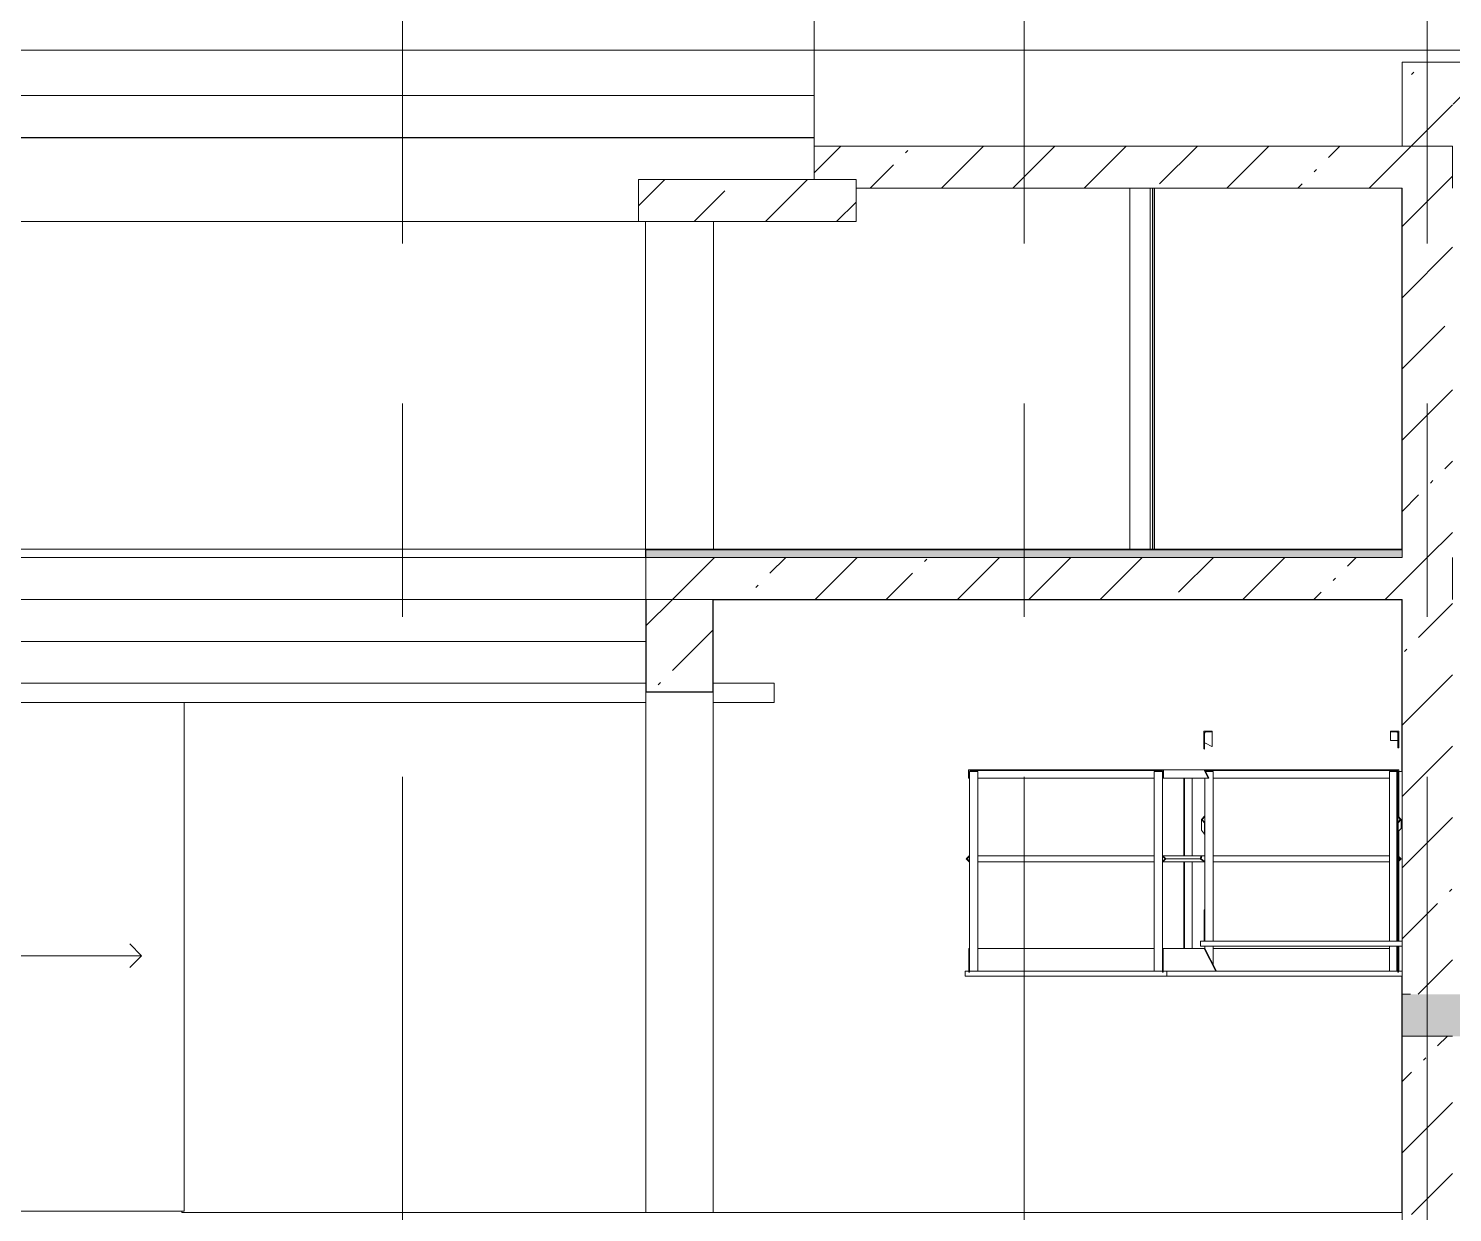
# Model space of a CAD drawing. Header units: millimetres. Extents: x -37960 to 31006, y -24503 to 30326.
# Drawn here: x 192 to 8667, y -7400 to -350 of the extents above; entities that cross this region are included whole.
import ezdxf

# ---------------------------------------------------------------- set-up
doc = ezdxf.new("R2010")
doc.units = ezdxf.units.MM
doc.linetypes.add('Осевые', pattern=[6350, 1270, -952.5, 3175, -952.5])
for name, color, linetype, lineweight in [('Балясины', 7, 'Continuous', 9), ('Двери', 7, 'Continuous', 9), ('Каркас несущий', 7, 'Continuous', 9), ('Каркас несущий-1', 7, 'Continuous', 25), ('Каркас_Импост', 7, 'Continuous', 9), ('Общие ребра', 7, 'Continuous', 9), ('Ограждение', 7, 'Continuous', 9), ('Основа _2_-1', 7, 'Continuous', 9), ('Отделка 1 _4_-1', 7, 'Continuous', 9), ('Панель', 7, 'Continuous', 9), ('Перекрытия', 7, 'Continuous', 9), ('Поручни', 7, 'Continuous', 9), ('Потолки', 7, 'Continuous', 9), ('Проступи_подступенки', 7, 'Continuous', 9), ('Проступи_подступенки-1', 7, 'Continuous', 18), ('Стены', 7, 'Continuous', 9), ('Структура _1_', 7, 'Continuous', 18), ('Фундамент несущей конструкции', 7, 'Continuous', 9), ('Штриховка разреза-3', 7, 'Continuous', 9)]:
    doc.layers.add(name, color=color, linetype=linetype, lineweight=lineweight)
doc.layers.add('Оси-3', color=7, linetype='Осевые', lineweight=9, true_color=0xaaaaaa)
pattern_1 = [(45, (-3145.5, 6475), (-424.264, 424.264), [600, -100, 20, -100]), (45, (-3145.5, 6899), (-424.264, 424.264), [])]

# ---------------------------------------------------------------- blocks, each defined once
blk = doc.blocks.new('Стена наружная на отм_-10_450 - Стена наружная на отм_-10_450-507337-Разрез 3-3')
at = {"layer": 'Фундамент несущей конструкции'}
blk.add_line((8366.1, -6350), (8667.1, -6350), dxfattribs=at)
blk = doc.blocks.new('Ограждение - 50х5-V81-Разрез 3-3')
at = {"layer": 'Балясины'}
for p, q in [((6891.7, -4773.3), (6941.7, -4773.3)), ((6891.7, -4773.3), (6891.7, -5963.6)), ((6941.7, -4774.4), (6941.7, -5963.6)), ((6941.7, -5963.6), (6891.7, -5963.6))]:
    blk.add_line(p, q, dxfattribs=at)
blk = doc.blocks.new('Ограждение - 50х5-V82-Разрез 3-3')
at = {"layer": 'Балясины'}
for p, q in [((7192.5, -4813.5), (7192.5, -5784.1)), ((7197.2, -4773.3), (7242.5, -4773.3)), ((7242.5, -4773.3), (7242.5, -5784.1)), ((7192.5, -5814.1), (7192.5, -5829.2)), ((7242.5, -5814.1), (7242.5, -5926.6))]:
    blk.add_line(p, q, dxfattribs=at)
blk = doc.blocks.new('Ограждение - Ограждение-4849371-Разрез 3-3')
at = {"layer": 'Поручни'}
for p, q in [((7237, -4533), (7187, -4533)), ((7187, -4533), (7187, -4591.2)), ((7192, -4589.1), (7192, -4545.2)), ((7197.5, -4538.8), (7235.2, -4538.8)), ((7237, -4536.7), (7237, -4533)), ((7237, -4625), (7237, -4536.7)), ((7187, -4591.2), (7190.2, -4591.2)), ((7187, -4591.2), (7187, -4639.5)), ((7190.2, -4641.2), (7187, -4639.5)), ((7192, -4640.5), (7192, -4589.1)), ((7235.2, -4625.7), (7197.5, -4606.3)), ((6947.2, -4763.5), (6897.2, -4763.5)), ((6897.2, -4763.5), (6897.2, -4766.7)), ((6947.2, -4763.5), (6897.2, -4763.5)), ((6897.2, -4763.5), (6897.2, -4766.7)), ((6899, -4768.5), (6936.7, -4768.5)), ((6899, -4768.5), (6936.7, -4768.5)), ((6942.2, -4774), (6942.2, -4811.7)), ((6942.2, -4774.4), (6942.2, -4811.7)), ((6944, -4813.5), (6947.2, -4813.5)), ((6944, -4813.5), (6947.2, -4813.5)), ((6947.2, -4813.5), (6947.2, -4763.5)), ((7188.2, -4763.5), (6947.2, -4763.5)), ((6947.2, -4813.5), (6947.2, -4763.5)), ((7213.8, -4813.5), (6947.2, -4813.5)), ((7231.1, -4763.5), (7188.2, -4763.5)), ((7188.2, -4763.5), (7213.8, -4813.5)), ((7217.2, -4811.7), (7197.8, -4774)), ((7199.7, -4768.5), (7232.1, -4768.5)), ((7213.8, -4813.5), (7216.6, -4813.5)), ((7232.7, -4766.7), (7231.1, -4763.5)), ((7191.1, -5039.4), (7173.4, -5060)), ((7173.4, -5122.5), (7173.4, -5060)), ((7173.4, -5060), (7191.1, -5080.6)), ((7180.1, -5057.1), (7192.3, -5042.9)), ((7192.3, -5077.2), (7180.1, -5062.9)), ((7192.3, -5040.9), (7191.1, -5039.4)), ((7191.1, -5080.6), (7192.3, -5079.1)), ((7191.1, -5080.6), (7191.1, -5146.7)), ((7192.7, -5114.5), (7192.7, -5041.9)), ((7192.7, -5145.7), (7192.7, -5078.2)), ((7191.1, -5146.7), (7173.4, -5122.5)), ((7192.3, -5146.3), (7191.1, -5146.7)), ((7192.3, -5118.1), (7192.5, -5118.4)), ((7192.5, -5119.5), (7192.3, -5119.6)), ((7192.3, -5144.8), (7192.5, -5145.1)), ((7192.5, -5146.2), (7192.3, -5146.3)), ((6941.9, -5277.4), (6941.7, -5277.7)), ((6941.7, -5278.9), (6941.9, -5279.1)), ((6941.9, -5308.5), (6941.7, -5308.8)), ((6941.7, -5310), (6941.9, -5310.2)), ((6943.2, -5276.2), (6941.9, -5277.4)), ((6941.9, -5279.1), (6954.2, -5291.4)), ((6941.9, -5279.1), (6954.2, -5291.4)), ((6954.2, -5296.3), (6941.9, -5308.5)), ((6954.2, -5296.3), (6941.9, -5308.5)), ((6941.9, -5310.2), (6943.2, -5311.5)), ((6960.9, -5293.8), (6943.2, -5276.2)), ((7172, -5276.2), (6943.2, -5276.2)), ((6960.9, -5293.8), (6943.2, -5276.2)), ((6943.2, -5311.5), (6960.9, -5293.8)), ((6943.2, -5311.5), (6960.9, -5293.8)), ((7190.2, -5311.5), (6943.2, -5311.5)), ((6960.9, -5293.8), (7165.9, -5293.8)), ((7172, -5276.2), (7165.9, -5293.8)), ((7165.9, -5293.8), (7190.2, -5311.5)), ((7170.4, -5291.4), (7174.6, -5279.1)), ((7173.8, -5277.4), (7172, -5276.2)), ((7189.7, -5308.5), (7173, -5296.3)), ((7190.2, -5311.5), (7190.6, -5310.2)), ((7192.5, -5598.1), (7188.5, -5598.1)), ((7188.5, -5598.1), (7188.5, -5761.3)), ((7192.5, -5761.3), (7192.5, -5598.1)), ((7188.5, -5761.3), (7188.5, -5782.2)), ((7188.5, -5761.3), (7192.5, -5761.3)), ((7192.5, -5761.3), (7192.5, -5784.1)), ((6945.7, -5828.6), (6941.7, -5828.6)), ((6941.7, -5828.6), (6941.7, -5963.6)), ((6945.7, -5828.6), (6941.7, -5828.6)), ((6941.7, -5828.6), (6941.7, -5968.6)), ((6945.7, -5963.6), (6945.7, -5828.6)), ((6945.7, -5828.6), (7188.8, -5828.6)), ((6945.7, -5968.6), (6945.7, -5828.6)), ((7192.2, -5784.1), (7188.5, -5782.2)), ((7188.8, -5828.6), (7258.1, -5963.6)), ((7192.2, -5828.6), (7188.8, -5828.6)), ((7261.6, -5963.6), (7192.2, -5828.6)), ((6941.7, -5968.6), (6945.7, -5968.6))]:
    blk.add_line(p, q, dxfattribs=at)
at = {"layer": 'Поручни', "flags": 128}
for points in [[(7192, -4545.2), (7192.2, -4543.8), (7192.6, -4542.4), (7193.2, -4541.2), (7194.1, -4540.2), (7195.1, -4539.4), (7196.3, -4538.9), (7197.5, -4538.8)], [(7235.2, -4538.8), (7235.6, -4538.7), (7236, -4538.6), (7236.3, -4538.3), (7236.6, -4538), (7236.8, -4537.6), (7237, -4537.2), (7237, -4536.7)], [(7190.2, -4591.2), (7190.6, -4591.2), (7191, -4591), (7191.3, -4590.8), (7191.6, -4590.4), (7191.8, -4590), (7192, -4589.6), (7192, -4589.1)], [(7192, -4640.5), (7192, -4640.9), (7191.8, -4641.2), (7191.5, -4641.4), (7191.1, -4641.4), (7190.7, -4641.3), (7190.2, -4641.2)], [(7197.5, -4606.3), (7196.1, -4605.7), (7194.8, -4605.5), (7193.6, -4605.7), (7192.8, -4606.2), (7192.2, -4607.1), (7192, -4608.2)], [(7237, -4625), (7237, -4625.4), (7236.8, -4625.7), (7236.5, -4625.9), (7236.1, -4625.9), (7235.7, -4625.8), (7235.2, -4625.7)], [(6897.2, -4766.7), (6897.3, -4767.2), (6897.5, -4767.6), (6897.7, -4768)], [(6942.7, -4813), (6943.1, -4813.3), (6943.6, -4813.5), (6944, -4813.5)], [(7197.3, -4772.6), (7197.1, -4771.3), (7197.2, -4770.1), (7197.8, -4769.2), (7198.6, -4768.7), (7199.7, -4768.5)], [(7216.6, -4813.5), (7217, -4813.5), (7217.2, -4813.3), (7217.4, -4813), (7217.5, -4812.6), (7217.4, -4812.2), (7217.2, -4811.7)], [(7232.1, -4768.5), (7232.5, -4768.5), (7232.7, -4768.3), (7232.9, -4768), (7233, -4767.6), (7232.9, -4767.2), (7232.7, -4766.7)], [(7180.1, -5062.9), (7179.6, -5062.2), (7179.3, -5061.4), (7179.1, -5060.5), (7179.1, -5059.6), (7179.3, -5058.7), (7179.6, -5057.9), (7180.1, -5057.1)], [(7192.3, -5042.9), (7192.5, -5042.6), (7192.6, -5042.4), (7192.7, -5042.1), (7192.7, -5041.7), (7192.6, -5041.4), (7192.5, -5041.2), (7192.3, -5040.9)], [(7192.3, -5079.1), (7192.5, -5078.9), (7192.6, -5078.6), (7192.7, -5078.3), (7192.7, -5078), (7192.6, -5077.7), (7192.5, -5077.4), (7192.3, -5077.2)], [(6954.7, -5292.1), (6955.1, -5292.9), (6955.2, -5293.8), (6955.1, -5294.7), (6954.7, -5295.6)], [(7173, -5296.3), (7172.1, -5295.6), (7171.4, -5294.7), (7170.8, -5293.8), (7170.4, -5292.9), (7170.3, -5292.1), (7170.4, -5291.4)], [(7190.6, -5310.2), (7190.6, -5310), (7190.6, -5309.7), (7190.5, -5309.4), (7190.3, -5309.1)]]:
    blk.add_lwpolyline(points, dxfattribs=at)
at = {"layer": 'Поручни'}
for centre, radius, start, end in [((6899, -4766.7), 1.8, 180, 270), ((6936.7, -4774), 5.5, 0, 90), ((6944, -4811.7), 1.8, 180, 270), ((6942.8, -5278.3), 1.2, 135, 225), ((6942.8, -5309.4), 1.2, 135, 225), ((6951.7, -5293.8), 3.5, 315, 45)]:
    blk.add_arc(centre, radius, start, end, dxfattribs=at)
for name in ['Ограждение - 50х5-V81-Разрез 3-3', 'Ограждение - 50х5-V82-Разрез 3-3']:
    blk.add_blockref(name, (0, 0))
blk = doc.blocks.new('Ограждение - 50х5-V83-Разрез 3-3')
at = {"layer": 'Балясины'}
for p, q in [((5842.5, -4773.3), (5792.5, -4773.3)), ((5792.5, -4774.4), (5792.5, -5963.6)), ((5842.5, -4774.4), (5842.5, -5963.6)), ((5792.5, -5963.6), (5842.5, -5963.6))]:
    blk.add_line(p, q, dxfattribs=at)
blk = doc.blocks.new('Ограждение - 50х5-V84-Разрез 3-3')
at = {"layer": 'Балясины'}
for p, q in [((8341.7, -4774.4), (8341.7, -5784.1)), ((8346.7, -4813.3), (8346.7, -5043.5)), ((8352.2, -4773.3), (8347.5, -4773.3)), ((8367.1, -4773.3), (8352.2, -4773.3)), ((8346.7, -5128.4), (8346.7, -5279.7)), ((8346.7, -5283.9), (8346.7, -5303.7)), ((8346.7, -5308), (8346.7, -5784.1)), ((8341.7, -5814.1), (8341.7, -5963.6)), ((8346.7, -5814.1), (8346.7, -5963.6)), ((8352.2, -5963.6), (8367.1, -5963.6))]:
    blk.add_line(p, q, dxfattribs=at)
blk = doc.blocks.new('Ограждение - 50х5-V85-Разрез 3-3')
at = {"layer": 'Балясины'}
for p, q in [((8291.7, -5784.1), (8291.7, -4773.3)), ((8293.5, -4773.3), (8291.7, -4773.3)), ((8291.7, -4774.4), (8291.7, -5784.1)), ((8331.2, -4773.3), (8293.5, -4773.3)), ((8336.7, -4773.3), (8331.2, -4773.3)), ((8336.7, -5784.1), (8336.7, -4773.3)), ((8338.5, -4773.3), (8336.7, -4773.3)), ((8341.7, -4773.3), (8338.5, -4773.3)), ((8341.7, -4773.3), (8341.7, -5784.1)), ((8291.7, -5963.6), (8291.7, -5814.1)), ((8291.7, -5814.1), (8291.7, -5963.6)), ((8336.7, -5963.6), (8336.7, -5814.1)), ((8341.7, -5814.1), (8341.7, -5963.6)), ((8291.7, -5963.6), (8293.5, -5963.6)), ((8293.5, -5963.6), (8331.2, -5963.6)), ((8331.2, -5963.6), (8336.7, -5963.6)), ((8336.7, -5963.6), (8338.5, -5963.6)), ((8338.5, -5963.6), (8341.7, -5963.6))]:
    blk.add_line(p, q, dxfattribs=at)
blk = doc.blocks.new('Ограждение - 50х5-V76-Разрез 3-3')
at = {"layer": 'Балясины'}
for p, q in [((7042.5, -8923.8), (7042.5, -9386.4)), ((7047.5, -8923.8), (7047.5, -9386.4)), ((7092.5, -8923.8), (7092.5, -9386.4)), ((7092.5, -8923.8), (7092.5, -9386.4)), ((7042.5, -9421.8), (7042.5, -9938.9)), ((7047.5, -9421.8), (7047.5, -9938.9)), ((7092.5, -9421.8), (7092.5, -9938.9)), ((7092.5, -9421.8), (7092.5, -9938.9))]:
    blk.add_line(p, q, dxfattribs=at)
blk = doc.blocks.new('Ограждение - Ограждение-4849375-Разрез 3-3')
at = {"layer": 'Поручни'}
for p, q in [((8297.2, -4533), (8297.2, -4536.7)), ((8347.2, -4533), (8297.2, -4533)), ((8297.2, -4536.7), (8297.2, -4587.2)), ((8299, -4538.8), (8336.7, -4538.8)), ((8342.2, -4545.2), (8342.2, -4589.1)), ((8347.2, -4591.2), (8347.2, -4533)), ((8336.7, -4589), (8299, -4589)), ((8342.2, -4589.1), (8342.2, -4632.2)), ((8344, -4591.2), (8347.2, -4591.2)), ((8347.2, -4634), (8344, -4634)), ((8347.2, -4591.2), (8347.2, -4634)), ((5837, -4763.5), (5787, -4763.5)), ((5787, -4763.5), (5787, -4813.5)), ((5837, -4763.5), (5787, -4763.5)), ((5787, -4763.5), (5787, -4813.5)), ((5837, -4763.5), (5787, -4763.5)), ((5787, -4763.5), (5787, -4813.5)), ((5787, -4813.5), (5790.2, -4813.5)), ((5787, -4813.5), (5790.2, -4813.5)), ((5787, -4813.5), (5790.2, -4813.5)), ((5792, -4811.7), (5792, -4774)), ((5792, -4811.7), (5792, -4774.4)), ((5792, -4811.7), (5792, -4774.4)), ((5797.5, -4768.5), (5835.2, -4768.5)), ((5797.5, -4768.5), (5835.2, -4768.5)), ((5797.5, -4768.5), (5835.2, -4768.5)), ((5835.2, -4768.5), (6936.7, -4768.5)), ((5837, -4766.7), (5837, -4763.5)), ((5837, -4766.7), (5837, -4763.5)), ((8297.2, -4763.5), (5837, -4763.5)), ((5837, -4766.7), (5837, -4763.5)), ((5842.5, -4813.5), (6891.7, -4813.5)), ((6941.7, -4813.5), (7067.1, -4813.5)), ((7115.3, -4813.5), (7192.5, -4813.5)), ((7192.8, -4768.5), (8299, -4768.5)), ((7242.5, -4813.5), (8293.5, -4813.5)), ((8347.2, -4763.5), (8297.2, -4763.5)), ((8297.2, -4763.5), (8297.2, -4766.7)), ((8347.2, -4763.5), (8297.2, -4763.5)), ((8297.2, -4763.5), (8297.2, -4766.7)), ((8299, -4768.5), (8336.7, -4768.5)), ((8299, -4768.5), (8336.7, -4768.5)), ((8342.2, -4774), (8342.2, -4811.7)), ((8344, -4813.5), (8347.2, -4813.5)), ((8347.2, -4773.3), (8347.2, -4763.5)), ((8347.2, -4813.5), (8347.2, -4763.5)), ((8341.6, -5041.9), (8341.6, -5069.4)), ((8341.6, -5078.2), (8341.6, -5105.7)), ((8343.2, -5039.4), (8341.9, -5040.9)), ((8341.9, -5042.9), (8354.2, -5057.1)), ((8354.2, -5062.9), (8341.9, -5077.2)), ((8341.9, -5079.1), (8343.2, -5080.6)), ((8360.9, -5060), (8343.2, -5039.4)), ((8343.2, -5080.6), (8360.9, -5060)), ((8343.2, -5080.6), (8343.2, -5132)), ((8360.9, -5114.3), (8360.9, -5060)), ((8341.7, -5098.1), (8341.9, -5097.9)), ((8341.9, -5099.6), (8341.7, -5099.3)), ((8341.7, -5129.2), (8341.9, -5129)), ((8341.9, -5130.7), (8341.7, -5130.4)), ((8343.2, -5132), (8341.9, -5130.7)), ((8360.9, -5114.3), (8343.2, -5132)), ((5791.1, -5276.2), (5773.4, -5293.8)), ((5791.1, -5276.2), (5773.4, -5293.8)), ((5791.1, -5276.2), (5773.4, -5293.8)), ((5773.4, -5293.8), (5791.1, -5311.5)), ((5773.4, -5293.8), (5791.1, -5311.5)), ((5773.4, -5293.8), (5779.1, -5293.8)), ((5773.4, -5293.8), (5791.1, -5311.5)), ((5780.1, -5291.4), (5792.3, -5279.1)), ((5780.1, -5291.4), (5792.3, -5279.1)), ((5780.1, -5291.4), (5792.3, -5279.1)), ((5792.3, -5308.5), (5780.1, -5296.3)), ((5792.3, -5308.5), (5780.1, -5296.3)), ((5792.3, -5308.5), (5780.1, -5296.3)), ((5792.3, -5277.4), (5791.1, -5276.2)), ((5791.1, -5311.5), (5792.3, -5310.2)), ((5792.5, -5277.7), (5792.3, -5277.4)), ((5792.3, -5279.1), (5792.5, -5278.9)), ((5792.5, -5308.8), (5792.3, -5308.5)), ((5792.3, -5310.2), (5792.5, -5310)), ((6891.7, -5276.2), (5842.5, -5276.2)), ((6891.7, -5311.5), (5842.5, -5311.5)), ((7067.1, -5276.2), (6941.7, -5276.2)), ((7067.1, -5311.5), (6941.7, -5311.5)), ((7073.2, -5276.2), (7070.3, -5276.2)), ((7073.3, -5311.5), (7070.3, -5311.5)), ((7192.5, -5276.2), (7115.3, -5276.2)), ((7192.5, -5311.5), (7115.3, -5311.5)), ((8293.5, -5276.2), (7242.5, -5276.2)), ((8293.5, -5311.5), (7242.5, -5311.5)), ((8338.5, -5276.2), (8336, -5276.2)), ((8338.5, -5311.5), (8336, -5311.5)), ((8341.9, -5277.4), (8341.7, -5277.7)), ((8341.7, -5278.9), (8341.9, -5279.1)), ((8341.9, -5308.5), (8341.7, -5308.8)), ((8341.7, -5310), (8341.9, -5310.2)), ((8343.2, -5276.2), (8341.9, -5277.4)), ((8341.9, -5279.1), (8354.2, -5291.4)), ((8354.2, -5296.3), (8341.9, -5308.5)), ((8341.9, -5310.2), (8343.2, -5311.5)), ((8360.9, -5293.8), (8343.2, -5276.2)), ((8343.2, -5311.5), (8360.9, -5293.8)), ((8347.8, -5280.8), (8344.9, -5277.9)), ((8344.9, -5282.1), (8347.8, -5285)), ((8347.8, -5302.6), (8344.9, -5305.5)), ((8344.9, -5309.8), (8347.9, -5306.9)), ((8345.7, -5598.1), (8341.7, -5598.1)), ((8341.7, -5598.1), (8341.7, -5761.3)), ((8345.7, -5761.3), (8345.7, -5598.1)), ((8341.7, -5761.3), (8345.7, -5761.3)), ((8341.7, -5761.3), (8341.7, -5784.1)), ((8345.7, -5761.3), (8345.7, -5784.1)), ((5788.5, -5828.6), (5788.5, -5963.6)), ((5792.5, -5828.6), (5788.5, -5828.6)), ((5788.5, -5828.6), (5788.5, -5963.6)), ((5792.5, -5828.6), (5788.5, -5828.6)), ((5788.5, -5828.6), (5788.5, -5968.6)), ((5792.5, -5828.6), (5788.5, -5828.6)), ((5792.5, -5963.6), (5792.5, -5828.6)), ((5792.5, -5963.6), (5792.5, -5828.6)), ((5792.5, -5968.6), (5792.5, -5828.6)), ((6891.7, -5828.6), (5842.5, -5828.6)), ((7067.1, -5828.6), (6941.7, -5828.6)), ((7192.5, -5828.6), (7115.3, -5828.6)), ((8293.5, -5828.6), (7242.5, -5828.6)), ((8341.7, -5828.6), (8341.7, -5963.6)), ((8345.7, -5828.6), (8341.7, -5828.6)), ((8341.7, -5828.6), (8341.7, -5968.6)), ((8345.7, -5968.6), (8345.7, -5828.6)), ((5788.5, -5968.6), (5792.5, -5968.6)), ((8341.7, -5968.6), (8345.7, -5968.6))]:
    blk.add_line(p, q, dxfattribs=at)
at = {"layer": 'Поручни', "flags": 128}
for points in [[(8297.2, -4536.7), (8297.3, -4537.2), (8297.4, -4537.6), (8297.6, -4538), (8297.9, -4538.3), (8298.2, -4538.6), (8298.6, -4538.7), (8299, -4538.8)], [(8336.7, -4538.8), (8337.9, -4538.9), (8339.1, -4539.4), (8340.2, -4540.2), (8341, -4541.2), (8341.7, -4542.4), (8342.1, -4543.8), (8342.2, -4545.2)], [(8299, -4589), (8298.6, -4588.9), (8298.1, -4588.7), (8297.7, -4588.4), (8297.5, -4588.1), (8297.3, -4587.6), (8297.2, -4587.2)], [(8342.2, -4594.5), (8342, -4593), (8341.5, -4591.7), (8340.6, -4590.6), (8339.5, -4589.7), (8338.1, -4589.2), (8336.7, -4589)], [(8342.2, -4589.1), (8342.3, -4589.6), (8342.4, -4590), (8342.6, -4590.4), (8342.9, -4590.8), (8343.2, -4591), (8343.6, -4591.2), (8344, -4591.2)], [(8344, -4634), (8343.6, -4633.9), (8343.1, -4633.7), (8342.7, -4633.4), (8342.5, -4633.1), (8342.3, -4632.6), (8342.2, -4632.2)], [(5790.2, -4813.5), (5790.7, -4813.5), (5791.1, -4813.3), (5791.5, -4813)], [(5836.5, -4768), (5836.8, -4767.6), (5837, -4767.2), (5837, -4766.7)], [(8297.2, -4766.7), (8297.3, -4767.2), (8297.5, -4767.6), (8297.7, -4768)], [(8297.2, -4766.7), (8297.3, -4767.2), (8297.5, -4767.6), (8297.7, -4768), (8298.1, -4768.3), (8298.6, -4768.5), (8299, -4768.5)], [(8336.7, -4768.5), (8338.1, -4768.7), (8339.5, -4769.2), (8340.6, -4770.1), (8341.5, -4771.3), (8342, -4772.6)], [(8336.7, -4768.5), (8338.1, -4768.7), (8339.5, -4769.2), (8340.6, -4770.1), (8341.5, -4771.3), (8342, -4772.6), (8342.2, -4774)], [(8342.2, -4811.7), (8342.3, -4812.2), (8342.5, -4812.6), (8342.7, -4813), (8343.1, -4813.3), (8343.6, -4813.5), (8344, -4813.5)], [(8341.9, -5040.9), (8341.8, -5041.2), (8341.6, -5041.4), (8341.6, -5041.7), (8341.6, -5042.1), (8341.6, -5042.4), (8341.8, -5042.6), (8341.9, -5042.9)], [(8341.9, -5077.2), (8341.8, -5077.4), (8341.6, -5077.7), (8341.6, -5078), (8341.6, -5078.3), (8341.6, -5078.6), (8341.8, -5078.9), (8341.9, -5079.1)], [(8354.2, -5057.1), (8354.6, -5057.9), (8355, -5058.7), (8355.2, -5059.6), (8355.2, -5060.5), (8355, -5061.4), (8354.6, -5062.2), (8354.2, -5062.9)], [(5779.5, -5295.6), (5779.2, -5294.7), (5779.1, -5293.8), (5779.2, -5292.9), (5779.5, -5292.1)], [(8354.2, -5291.4), (8354.7, -5292.1), (8355.1, -5292.9), (8355.2, -5293.8), (8355.1, -5294.7), (8354.7, -5295.6), (8354.2, -5296.3)]]:
    blk.add_lwpolyline(points, dxfattribs=at)
at = {"layer": 'Поручни'}
for centre, radius, start, end in [((5790.2, -4811.7), 1.8, 270, 360), ((5790.2, -4811.7), 1.8, 270, 315), ((5797.5, -4774), 5.5, 90, 180), ((5835.2, -4766.7), 1.8, 270, 360), ((5835.2, -4766.7), 1.8, 315, 0), ((5782.6, -5293.8), 3.5, 135, 225), ((5782.6, -5293.8), 3.5, 150, 210), ((5791.5, -5278.3), 1.2, 315, 45), ((5791.5, -5278.3), 1.2, 315, 45), ((5791.5, -5309.4), 1.2, 315, 45), ((5791.5, -5309.4), 1.2, 315, 45)]:
    blk.add_arc(centre, radius, start, end, dxfattribs=at)
at = {"extrusion": (0, 0, -1), "zscale": -1}
blk.add_blockref('Ограждение - 50х5-V81-Разрез 3-3', (-12734.2, 0), dxfattribs=at)
for name, p in [('Ограждение - 50х5-V83-Разрез 3-3', (0, 0)), ('Ограждение - 50х5-V76-Разрез 3-3', (24.6, 4110.3)), ('Ограждение - 50х5-V85-Разрез 3-3', (0, 0)), ('Ограждение - 50х5-V84-Разрез 3-3', (0, 0))]:
    blk.add_blockref(name, p)
blk = doc.blocks.new('Откатные ворота - 3500мм х 3050_h_ мм-6085629-Разрез 3-3')
at = {"layer": 'Двери'}
for p, q in [((865.1, -5871), (794.4, -5800.3)), ((-854.9, -5871), (865.1, -5871)), ((865.1, -5871), (794.4, -5941.7))]:
    blk.add_line(p, q, dxfattribs=at)
at = {"layer": 'Каркас_Импост'}
for p, q in [((-2445.4, -4248), (3867.1, -4248)), ((-2445.4, -4248), (-2445.4, -4363)), ((4267.1, -4248), (4630.6, -4248)), ((4630.6, -4363), (4630.6, -4248)), ((3867.1, -4363), (-2445.4, -4363)), ((-2432.9, -7400), (-2432.9, -4363)), ((-2407.9, -7400), (-2407.9, -4363)), ((4630.6, -4363), (4267.1, -4363)), ((-2407.9, -7400), (-2432.9, -7400))]:
    blk.add_line(p, q, dxfattribs=at)
at = {"layer": 'Панель'}
for p, q in [((-2407.9, -4363), (-2407.9, -7392)), ((1118.1, -7392), (1118.1, -4363)), ((1118.1, -7392), (-2407.9, -7392))]:
    blk.add_line(p, q, dxfattribs=at)

msp = doc.modelspace()

# ---------------------------------------------------------------- hatches: boundary and pattern name
at = {"layer": 'Каркас несущий'}
h = msp.add_hatch(dxfattribs=at)
h.set_pattern_fill('FP_2', color=256, style=0, pattern_type=2)
h.set_pattern_definition(pattern_1)
h.paths.add_polyline_path([(4267.1, -4300), (4267.1, -3750), (3867.1, -3750), (3867.1, -4300)], flags=0)
at = {"layer": 'Штриховка разреза-3'}
h = msp.add_hatch(dxfattribs=at)
h.set_pattern_fill('FP_2', color=256, style=0, pattern_type=2)
h.set_pattern_definition(pattern_1)
h.paths.add_polyline_path([(21572.3, -800), (22617.1, -800), (22617.1, -550), (8367.1, -550), (8367.1, -800), (21152.1, -800)], flags=0)
h = msp.add_hatch(dxfattribs=at)
h.set_pattern_fill('FP_2', color=256, style=0, pattern_type=2)
h.set_pattern_definition(pattern_1)
h.paths.add_polyline_path([(8667.1, -6100), (8667.1, -3750), (8367.1, -3750), (8367.1, -6100), (8441.2, -6100)], flags=0)
h.paths.add_polyline_path([(8367.1, -3500), (8667.1, -3500), (8667.1, -1300), (8367.1, -1300), (8367.1, -2028.5)], flags=0)
h.paths.add_polyline_path([(8367.1, -1050), (8667.1, -1050), (8667.1, -800), (8367.1, -800)], flags=0)
h = msp.add_hatch(dxfattribs=at)
h.set_pattern_fill('FP_2', color=256, style=0, pattern_type=2)
h.set_pattern_definition(pattern_1)
h.paths.add_polyline_path([(5117.1, -1300), (8667.1, -1300), (8667.1, -1050), (4867.1, -1050), (4867.1, -1250), (5117.1, -1250)], flags=0)
h = msp.add_hatch(dxfattribs=at)
h.set_pattern_fill('FP_2', color=256, style=0, pattern_type=2)
h.set_pattern_definition(pattern_1)
h.paths.add_polyline_path([(-11187.9, -1500), (-11187.9, -1250), (-12482.9, -1250), (-12482.9, -1500), (-11384.1, -1500)], flags=0)
h.paths.add_polyline_path([(5117.1, -1500), (5117.1, -1250), (3822.1, -1250), (3822.1, -1500), (5094.1, -1500)], flags=0)
h = msp.add_hatch(dxfattribs=at)
h.set_pattern_fill('FP_3', color=256, style=0, pattern_type=2)
h.set_pattern_definition([(0, (-3145.52, 6475), (812.8, 203.2), [67.056, -542.544, 67.056, -542.544, -3251.2]), (0, (-3145.52, 6475), (812.8, 203.2), [-1219.2, 67.056, -1152.144, 67.056, -542.544, -1422.4]), (0, (-3145.52, 6475), (812.8, 203.2), [-3048, 67.056, -339.344, 67.056, -948.944]), (120, (-2840.72, 6576.6), (-582.3764, 602.3054), [67.056, -542.544, 67.056, -3793.744]), (120, (-2840.72, 6576.6), (-582.3764, 602.3054), [-676.656, -542.544, 67.056, -1152.144, -2032]), (120, (-2840.72, 6576.6), (-582.3764, 602.3054), [-2438.4, 67.056, -542.544, 67.056, -1355.344]), (120, (-2840.72, 6576.6), (-582.3764, 602.3054), [-3115.056, -339.344, 67.056, -948.944]), (240, (-2739.12, 6983), (-230.4236, -805.5054), [67.056, -542.544, 67.056, -542.544, -3251.2]), (240, (-2739.12, 6983), (-230.4236, -805.5054), [-1219.2, 67.056, -1152.144, 67.056, -542.544, -1422.4]), (240, (-2739.12, 6983), (-230.4236, -805.5054), [-3048, 67.056, -339.344, 67.056, -948.944])])
h.paths.add_polyline_path([(7153.9, -3500), (8367.1, -3500), (8367.1, -3455), (3867.1, -3455), (3867.1, -3500), (5094.1, -3500)], flags=0)
h.paths.add_polyline_path([(-15503.7, -3500), (-11232.9, -3500), (-11232.9, -3455), (-15732.9, -3455), (-15732.9, -3500)], flags=0)
h = msp.add_hatch(dxfattribs=at)
h.set_pattern_fill('FP_2', color=256, style=0, pattern_type=2)
h.set_pattern_definition(pattern_1)
h.paths.add_polyline_path([(-11384.1, -3750), (-11232.9, -3750), (-11232.9, -3500), (-16032.9, -3500), (-16032.9, -3750), (-11632.9, -3750)], flags=0)
h.paths.add_polyline_path([(8367.1, -3750), (8667.1, -3750), (8667.1, -3500), (3867.1, -3500), (3867.1, -3750), (7153.9, -3750)], flags=0)
h = msp.add_hatch(dxfattribs=at)
h.set_pattern_fill('FP_2', color=256, style=0, pattern_type=2)
h.set_pattern_definition(pattern_1)
h.paths.add_polyline_path([(-31682.9, -6350), (-15732.9, -6350), (-15732.9, -6100), (-31682.9, -6100), (-31682.9, -6147.3)], flags=0)
h.paths.add_polyline_path([(8367.1, -6350), (25717.1, -6350), (25717.1, -6100), (8367.1, -6100), (8367.1, -6147.3)], flags=0)
h = msp.add_hatch(dxfattribs=at)
h.set_pattern_fill('FP_2', color=256, style=0, pattern_type=2)
h.set_pattern_definition(pattern_1)
h.paths.add_polyline_path([(8667.1, -10450), (8667.1, -6350), (8367.1, -6350), (8367.1, -10450), (8441.2, -10450)], flags=0)

# ---------------------------------------------------------------- linework, layer by layer
at = {"layer": 'Каркас несущий'}
for p, q in [((-12232.9, -480), (4867.1, -480)), ((4867.1, -480), (4867.1, -1250)), ((4867.1, -1050), (4867.1, -480)), ((4867.1, -480), (22617.1, -480)), ((-12232.9, -1000), (4867.1, -1000)), ((4867.1, -1000), (4867.1, -1250)), ((4867.1, -1050), (8667.1, -1050)), ((-11187.9, -1500), (3822.1, -1500)), ((3822.1, -1500), (4867.1, -1500)), ((-3482.9, -3750), (3867.1, -3750)), ((4267.1, -3750), (3867.1, -3750)), ((3867.1, -4000), (3867.1, -3750)), ((3865.1, -4000), (-3480.9, -4000)), ((3867.1, -4000), (3865.1, -4000))]:
    msp.add_line(p, q, dxfattribs=at)
at = {"layer": 'Каркас несущий-1'}
for p, q in [((3867.1, -3750), (3867.1, -4300)), ((4267.1, -4300), (4267.1, -3750)), ((3867.1, -4300), (4267.1, -4300))]:
    msp.add_line(p, q, dxfattribs=at)
at = {"layer": 'Общие ребра'}
msp.add_line((8367.1, -3455), (3867.1, -3455), dxfattribs=at)
at = {"layer": 'Оси-3'}
for p, q in [((2417.1, -22903.4), (2417.1, 29000)), ((6117.1, -22903.4), (6117.1, 29000)), ((8517.1, -22903.4), (8517.1, 29000))]:
    msp.add_line(p, q, dxfattribs=at)
at = {"layer": 'Основа _2_-1'}
for p, q in [((3867.1, -3455), (3867.1, -3500)), ((8367.1, -3500), (8367.1, -3455)), ((3867.1, -3500), (8367.1, -3500))]:
    msp.add_line(p, q, dxfattribs=at)
at = {"layer": 'Отделка 1 _4_-1'}
for p, q in [((8367.1, -3450), (3867.1, -3450)), ((3867.1, -3450), (3867.1, -3455)), ((8367.1, -3455), (8367.1, -3450))]:
    msp.add_line(p, q, dxfattribs=at)
at = {"layer": 'Перекрытия'}
for p, q in [((4867.1, -230), (4867.1, -480)), ((4867.1, -230), (4867.1, -480)), ((4867.1, -480), (-12232.9, -480)), ((22617.1, -480), (4867.1, -480)), ((-12232.9, -750), (4867.1, -750)), ((4867.1, -1000), (4867.1, -750)), ((4867.1, -1000), (-12232.9, -1000)), ((-3480.9, -3450), (3865.1, -3450)), ((-3482.9, -3500), (3867.1, -3500)), ((3867.1, -3500), (-3482.9, -3500)), ((3867.1, -3500), (3867.1, -3750)), ((3867.1, -3750), (3867.1, -3500)), ((3867.1, -3500), (4267.1, -3500)), ((3867.1, -3750), (3822.1, -3750)), ((4267.1, -3750), (3867.1, -3750)), ((8366.1, -6100), (8417.1, -6100)), ((8367.1, -6350), (8367.1, -6100)), ((8367.1, -6350), (8367.1, -6100)), ((8367.1, -6350), (8367.1, -6100)), ((8367.1, -6150), (8367.1, -6350)), ((8417.1, -6350), (8366.1, -6350))]:
    msp.add_line(p, q, dxfattribs=at)
at = {"layer": 'Потолки'}
for p, q in [((-11232.9, -1000), (3867.1, -1000)), ((3867.1, -1001), (-11232.9, -1001)), ((3867.1, -1000), (4867.1, -1000)), ((3867.1, -1000), (3867.1, -1001)), ((3867.1, -1001), (3867.1, -1000)), ((4867.1, -1001), (3867.1, -1001))]:
    msp.add_line(p, q, dxfattribs=at)
at = {"layer": 'Проступи_подступенки'}
for p, q in [((5767.1, -5963.6), (5788.5, -5963.6)), ((5767.1, -5963.6), (5767.1, -5993.6)), ((6967.1, -5993.6), (5767.1, -5993.6)), ((5792.5, -5963.6), (6941.7, -5963.6)), ((6945.7, -5963.6), (6967.1, -5963.6)), ((6967.1, -5963.6), (7167.1, -5963.6)), ((7167.1, -5993.6), (6967.1, -5993.6)), ((7167.1, -5963.6), (8341.7, -5963.6)), ((8367.1, -5993.6), (7167.1, -5993.6)), ((8345.7, -5963.6), (8367.1, -5963.6)), ((8367.1, -5993.6), (8367.1, -5963.6))]:
    msp.add_line(p, q, dxfattribs=at)
at = {"layer": 'Проступи_подступенки-1'}
for p, q in [((8367.1, -5784.1), (7167.1, -5784.1)), ((7167.1, -5784.1), (7167.1, -5814.1)), ((7167.1, -5814.1), (8367.1, -5814.1)), ((8367.1, -5814.1), (8367.1, -5784.1)), ((6967.1, -5963.6), (5767.1, -5963.6)), ((5767.1, -5963.6), (5767.1, -5993.6)), ((5767.1, -5993.6), (6967.1, -5993.6)), ((6967.1, -5993.6), (6967.1, -5963.6))]:
    msp.add_line(p, q, dxfattribs=at)
at = {"layer": 'Стены'}
for p, q in [((6882.1, -480), (4867.1, -480)), ((4867.1, -480), (4867.1, -1250)), ((6867.1, -480), (6747.1, -480)), ((6882.1, -480), (6892.1, -480)), ((8366.1, -480), (6894.1, -480)), ((8667.1, -480), (8367.1, -480)), ((4867.1, -1250), (5117.1, -1250)), ((5117.1, -1250), (5117.1, -1500)), ((5117.1, -1250), (5117.1, -1500)), ((6747.1, -3450), (6747.1, -1300)), ((6867.1, -1300), (6867.1, -3450)), ((6882.1, -3450), (6882.1, -1300)), ((6892.1, -1300), (6892.1, -3450)), ((6894.1, -1300), (6894.1, -3450)), ((8366.1, -3450), (8366.1, -1300)), ((5117.1, -1500), (-12482.9, -1500)), ((5117.1, -1500), (-12482.9, -1500)), ((4268.1, -1500), (3865.1, -1500)), ((3865.1, -1500), (3865.1, -3500)), ((4268.1, -3450), (4268.1, -1500)), ((-14112.9, -3500), (6747.1, -3500)), ((-14112.9, -3500), (6745.1, -3500)), ((3865.1, -3500), (4268.1, -3500)), ((6894.1, -3500), (8366.1, -3500)), ((3867.1, -3750), (-3482.9, -3750)), ((4267.1, -3750), (3867.1, -3750)), ((6732.1, -3750), (4267.1, -3750)), ((8365.1, -3751), (4267.1, -3751)), ((6747.1, -3750.2), (6867.1, -3750.2)), ((8366.1, -4773.3), (8366.1, -3751)), ((4267.1, -4300), (3867.1, -4300)), ((3867.1, -4300), (3867.1, -7400)), ((4267.1, -7400), (4267.1, -4300)), ((8366.1, -7400), (8366.1, -5993.6)), ((1105.1, -7392), (1105.1, -7400)), ((1105.1, -7400), (8365.1, -7400)), ((3867.1, -7400), (4267.1, -7400))]:
    msp.add_line(p, q, dxfattribs=at)
at = {"layer": 'Структура _1_'}
for p, q in [((22617.1, -550), (8367.1, -550)), ((8367.1, -550), (8367.1, -800)), ((8367.1, -800), (8367.1, -1050)), ((8367.1, -1050), (4867.1, -1050)), ((4867.1, -1050), (4867.1, -1250)), ((8667.1, -1300), (8667.1, -1050)), ((4867.1, -1250), (3822.1, -1250)), ((3822.1, -1250), (3822.1, -1500)), ((5117.1, -1500), (5117.1, -1300)), ((5117.1, -1300), (8367.1, -1300)), ((8367.1, -1300), (8367.1, -3500)), ((3822.1, -1500), (5117.1, -1500)), ((8367.1, -3500), (3867.1, -3500)), ((3867.1, -3500), (3867.1, -3750)), ((8667.1, -3750), (8667.1, -3500)), ((3867.1, -3750), (4267.1, -3750)), ((4267.1, -3750), (8367.1, -3750)), ((8367.1, -3750), (8367.1, -6100)), ((8367.1, -6100), (8367.1, -6350)), ((8367.1, -6350), (8367.1, -7450))]:
    msp.add_line(p, q, dxfattribs=at)

# ---------------------------------------------------------------- block references
at = {"layer": 'Двери'}
msp.add_blockref('Откатные ворота - 3500мм х 3050_h_ мм-6085629-Разрез 3-3', (0, 0), dxfattribs=at)
at = {"layer": 'Ограждение'}
for name in ['Ограждение - Ограждение-4849375-Разрез 3-3', 'Ограждение - Ограждение-4849371-Разрез 3-3']:
    msp.add_blockref(name, (0, 0), dxfattribs=at)
at = {"layer": 'Фундамент несущей конструкции'}
msp.add_blockref('Стена наружная на отм_-10_450 - Стена наружная на отм_-10_450-507337-Разрез 3-3', (0, 0), dxfattribs=at)

doc.saveas('drawing.dxf')
